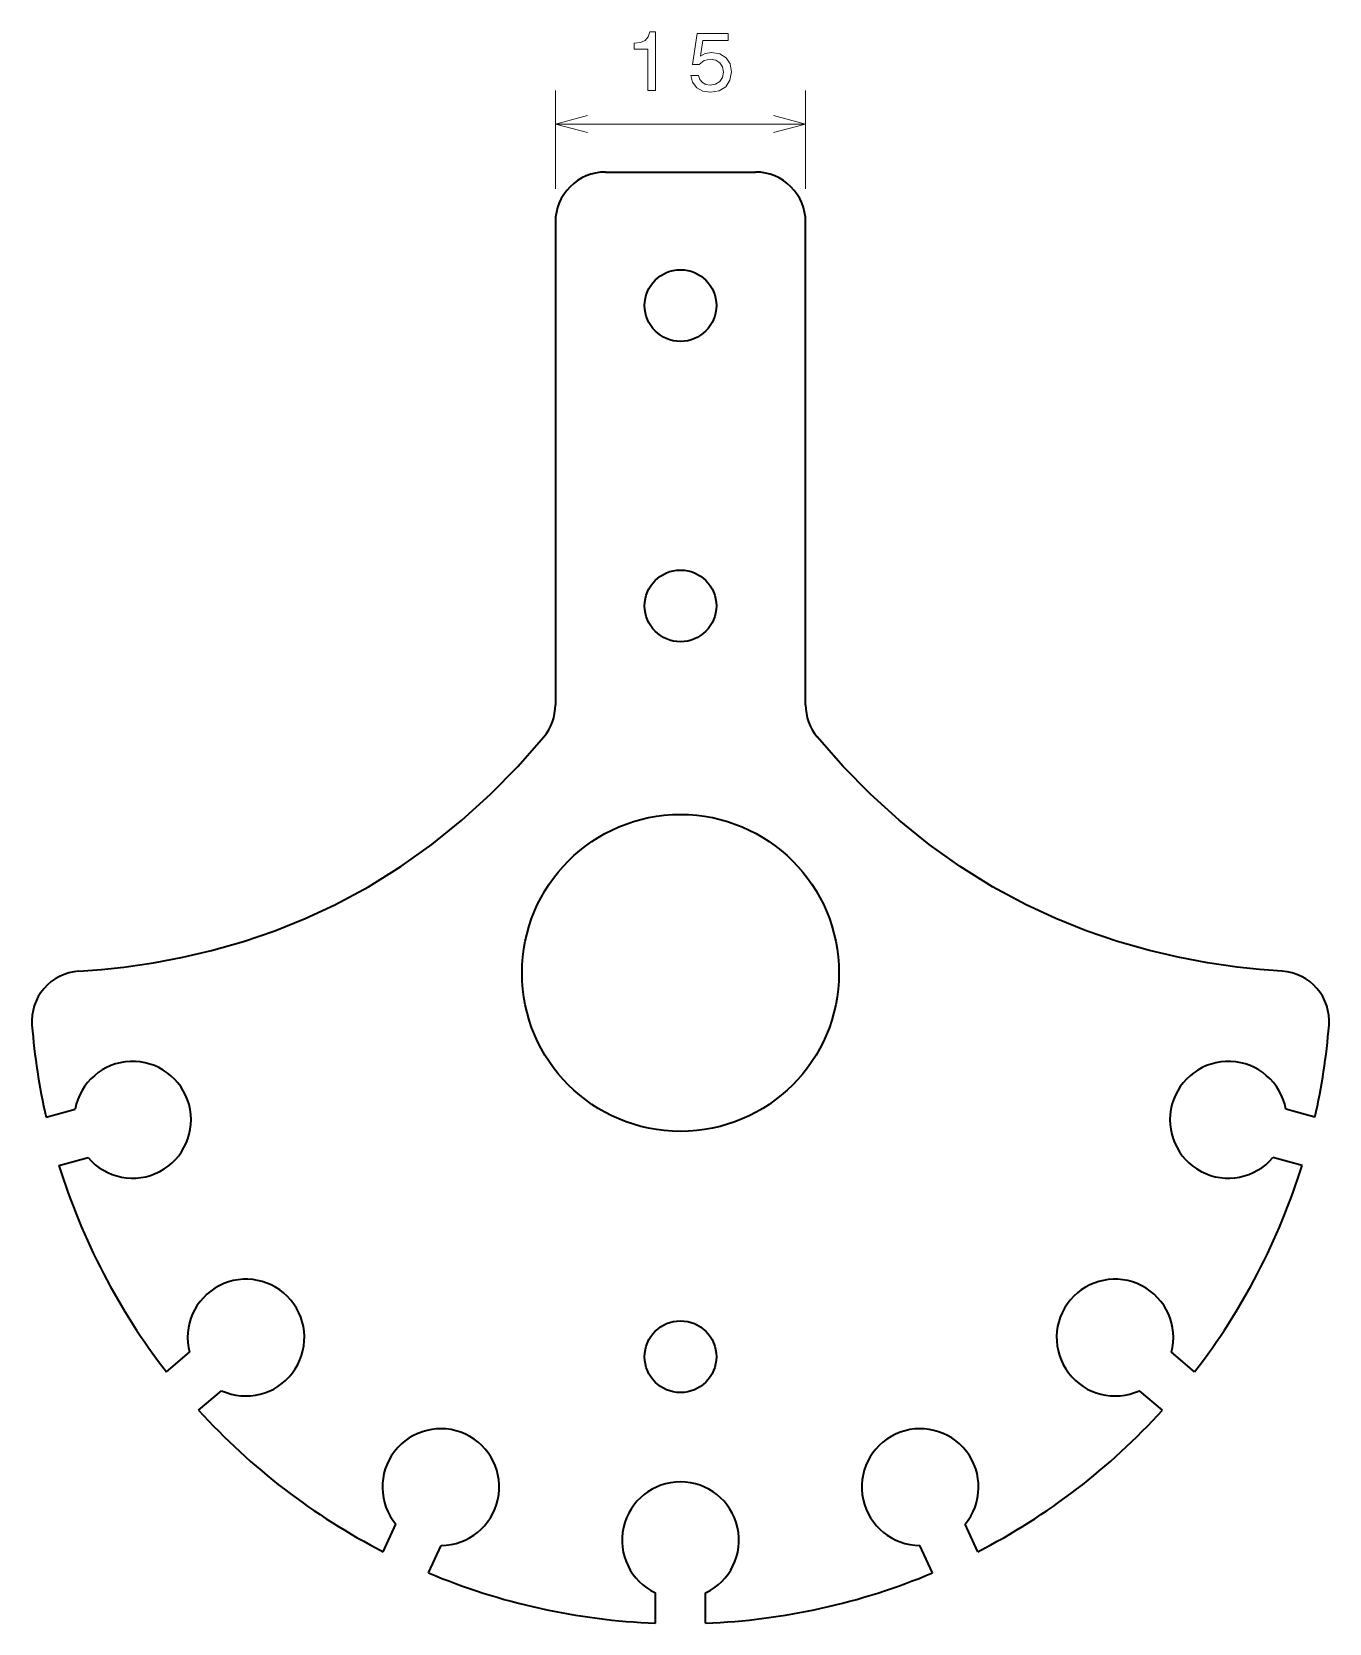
# Model space of a CAD drawing. Extents: x 104.2 to 182, y 96.5 to 191.9.
import ezdxf

# ---------------------------------------------------------------- set-up
doc = ezdxf.new("R2010")
doc.units = 0

msp = doc.modelspace()

# ---------------------------------------------------------------- linework, layer by layer
at = {"color": 7, "lineweight": 13, "ltscale": 0.147018}
for p, q in [((135.582642, 182.500549), (135.582642, 188.381256)), ((150.582642, 182.500549), (150.582642, 188.381256))]:
    msp.add_line(p, q, dxfattribs=at)
at = {"color": 7, "lineweight": 13, "ltscale": 0.375}
msp.add_line((135.582642, 186.381256), (150.582642, 186.381256), dxfattribs=at)
at = {"color": 7, "lineweight": 35, "ltscale": 0.225}
msp.add_line((138.582642, 183.500549), (147.582642, 183.500549), dxfattribs=at)
at = {"color": 7, "lineweight": 35}
for p, q in [((135.582642, 180.500549), (135.582642, 151.569122)), ((150.582642, 151.569122), (150.582642, 180.500549))]:
    msp.add_line(p, q, dxfattribs=at)
at = {"color": 7, "lineweight": 35, "ltscale": 0.045222}
for p, q in [((105.051178, 126.862961), (106.798409, 127.331131)), ((105.827637, 123.965187), (107.574867, 124.433357)), ((112.264832, 111.599449), (113.650505, 112.762161)), ((114.193192, 109.301315), (115.578865, 110.464035)), ((171.972092, 109.301315), (170.586411, 110.464035)), ((125.253265, 100.814621), (126.017723, 102.45401)), ((160.912018, 100.814621), (160.147552, 102.45401)), ((127.972183, 99.546768), (128.736649, 101.186157)), ((158.1931, 99.546768), (157.428635, 101.186157)), ((141.582642, 96.529404), (141.582642, 98.338272)), ((144.582642, 96.529404), (144.582642, 98.338272))]:
    msp.add_line(p, q, dxfattribs=at)
at = {"color": 7, "lineweight": 35, "ltscale": 0.045221}
for p, q in [((181.114105, 126.862961), (179.366882, 127.331131)), ((180.337646, 123.965187), (178.590424, 124.433357)), ((173.900452, 111.599449), (172.514786, 112.762161))]:
    msp.add_line(p, q, dxfattribs=at)
at = {"color": 7, "lineweight": 13}
for points in [[(141.123856, 188.381256), (141.582779, 188.381256), (141.582779, 191.906479), (141.239853, 191.906479), (141.149063, 191.598846), (140.967514, 191.392075), (140.69014, 191.271027), (140.306854, 191.230682), (140.306854, 190.87262), (141.123856, 190.87262)], [(143.699936, 189.294083), (143.810883, 188.880539), (144.057999, 188.55777), (144.421112, 188.356049), (144.885086, 188.280396), (145.394455, 188.371185), (145.792877, 188.618286), (146.045029, 189.011658), (146.140854, 189.515991), (146.055115, 189.985016), (145.813049, 190.353165), (145.434799, 190.590195), (144.945618, 190.675934), (144.567368, 190.615417), (144.274857, 190.44899), (144.416077, 191.392075), (145.949219, 191.392075), (145.949219, 191.805618), (144.078171, 191.805618), (143.800797, 189.949707), (144.204254, 189.949707), (144.496765, 190.186737), (144.869965, 190.272476), (145.192734, 190.216995), (145.43985, 190.055618), (145.596191, 189.808502), (145.651657, 189.490768), (145.596191, 189.17305), (145.434799, 188.925934), (145.187683, 188.769592), (144.869965, 188.714111), (144.602676, 188.74942), (144.395905, 188.865417), (144.244598, 189.046967), (144.168945, 189.294083)]]:
    msp.add_lwpolyline(points, close=True, dxfattribs=at)
for points in [[(137.514496, 186.898895), (135.582642, 186.381256), (137.514496, 185.863617)], [(148.650787, 185.863617), (150.582642, 186.381256), (148.650787, 186.898895)]]:
    msp.add_lwpolyline(points, dxfattribs=at)
at = {"color": 7, "lineweight": 35}
for points in [[(107.009315, 135.598404), (108.369705, 135.704605), (109.718491, 135.850311), (111.497238, 136.107162), (113.251572, 136.436752), (114.979294, 136.840225), (116.888466, 137.38353), (118.758141, 138.022217), (120.585297, 138.756607), (122.367004, 139.58638), (124.374039, 140.667755), (126.312233, 141.874069), (128.178421, 143.202164), (129.970169, 144.648117), (131.685684, 146.207367), (133.323853, 147.874756), (134.884094, 149.64473)], [(179.155975, 135.598404), (177.795578, 135.704605), (176.446793, 135.850311), (174.668045, 136.107162), (172.913712, 136.436752), (171.185989, 136.840225), (169.27681, 137.38353), (167.40715, 138.022217), (165.579987, 138.756607), (163.798279, 139.58638), (161.791245, 140.667755), (159.853058, 141.874069), (157.986862, 143.202164), (156.195114, 144.648117), (154.479599, 146.207367), (152.841431, 147.874756), (151.281189, 149.64473)]]:
    msp.add_lwpolyline(points, dxfattribs=at)
for centre, radius in [((143.082642, 175.500549), 2.15), ((143.082642, 157.500549), 2.15), ((143.082642, 135.500549), 9.5), ((143.082642, 112.500549), 2.15)]:
    msp.add_circle(centre, radius, dxfattribs=at)
for centre, radius, start, end in [((138.582642, 180.500549), 3, 90.000003, 180.000005), ((147.582642, 180.500549), 3, 0, 90.000003), ((132.582642, 151.569122), 3, 320.098913, 360), ((153.582642, 151.569122), 3, 180.000005, 219.901086), ((107.199326, 132.604416), 3, 93.631307, 184.614321), ((178.965958, 132.604416), 3, 355.385685, 86.368698), ((143.082642, 135.500549), 39, 184.614321, 192.795767), ((143.082642, 135.500549), 39, 347.204228, 355.385685), ((110.241165, 126.700699), 3.5, 220.376931, 169.623063), ((175.924118, 126.700699), 3.5, 10.376934, 319.623067), ((143.082642, 135.500549), 39, 197.204231, 217.795776), ((143.082642, 135.500549), 39, 322.204226, 342.795771), ((117.037132, 113.645767), 3.5, 245.37694, 194.623061), ((169.128159, 113.645767), 3.5, 345.376934, 294.623069), ((143.082642, 135.500549), 39, 222.204226, 242.795771), ((143.082642, 135.500549), 39, 297.204224, 317.795773), ((128.713623, 104.686081), 3.5, 270.376935, 219.62307), ((157.45166, 104.686081), 3.5, 320.376935, 269.623067), ((143.082642, 101.500549), 3.5, 295.376937, 244.623065), ((143.082642, 135.500549), 39, 247.204227, 267.795773), ((143.082642, 135.500549), 39, 272.204229, 292.795774)]:
    msp.add_arc(centre, radius, start, end, dxfattribs=at)

doc.saveas('drawing.dxf')
